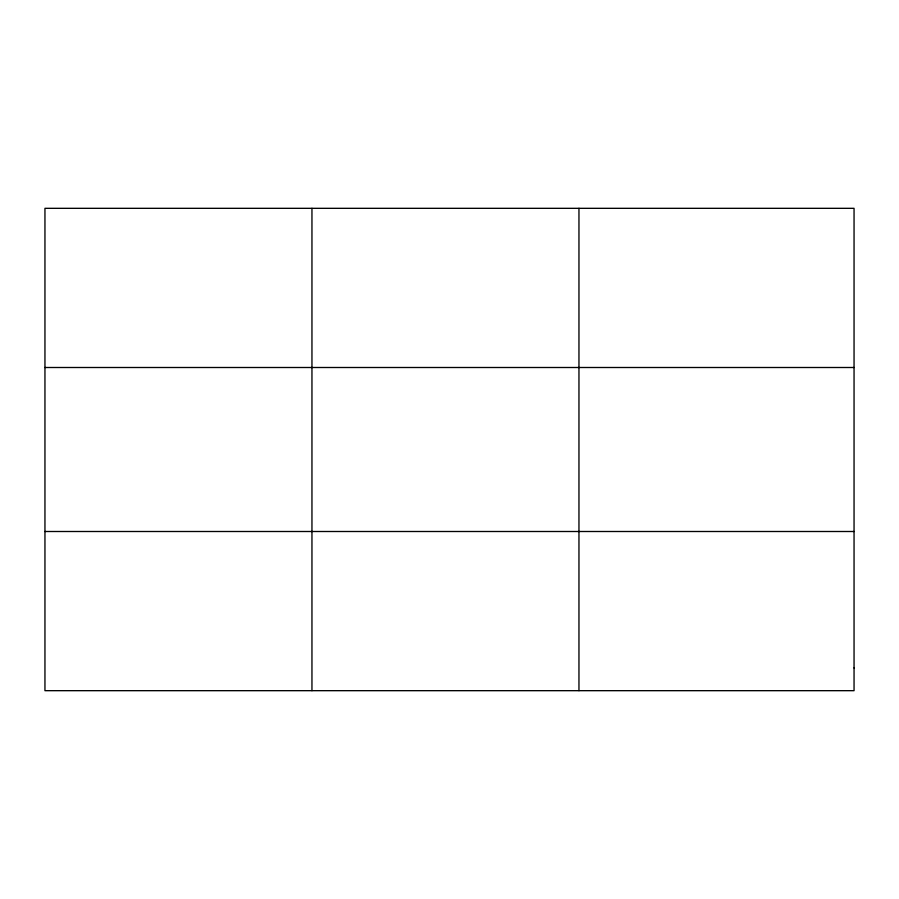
<?xml version="1.0" encoding="UTF-8"?>
<svg xmlns="http://www.w3.org/2000/svg" width="899" height="899" viewBox="0 0 899 899"><rect width="100%" height="100%" fill="white"/><g stroke="black" fill="none" stroke-linecap="round" stroke-linejoin="round"><path stroke-width="1.35" d="M311.953 208.321L311.953 690.679M578.956 208.321L578.956 690.679M44.95 367.5L854.05 367.5M44.95 531.5L854.05 531.5M854.05 667.935L854.05 690.679L44.95 690.679L44.95 208.321L854.05 208.321L854.05 667.935"/></g></svg>
